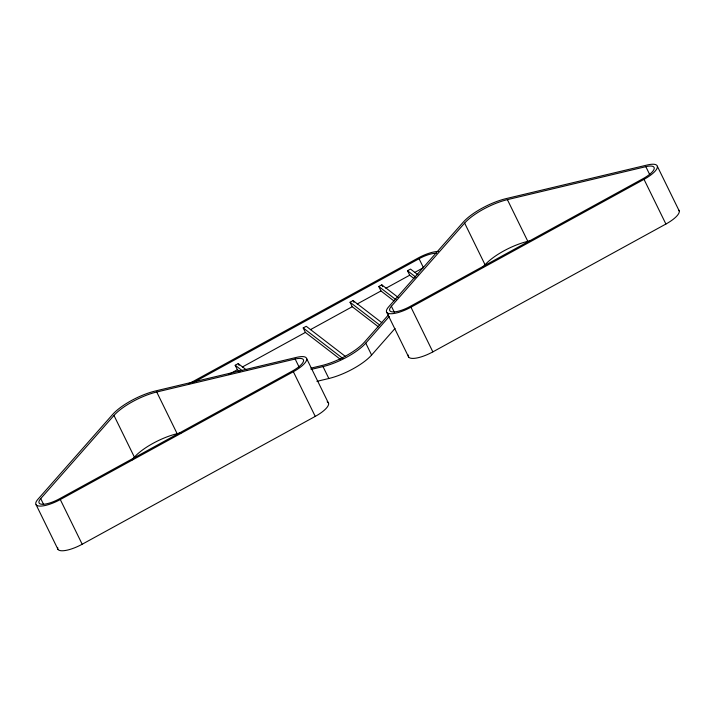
<?xml version="1.0" encoding="UTF-8"?>
<svg xmlns="http://www.w3.org/2000/svg" width="715" height="715" viewBox="0 0 715 715"><rect width="100%" height="100%" fill="white"/><g stroke="black" fill="none" stroke-linecap="round" stroke-linejoin="round"><path stroke-width="1.07" d="M40.728 498.596L113.971 415.451A34.838 10.645 -26.1 0 1 156.728 391.999L295.161 359.019A17.419 5.327 -26.1 0 1 303.509 361.129A17.419 5.327 -26.1 0 1 292.426 371.005L59.363 498.847A17.419 5.327 -26.1 0 1 42.525 504.298A17.419 5.327 -26.1 0 1 40.728 498.596L43.651 504.549M131.471 460.478L134.402 457.153A34.838 10.645 -26.1 0 1 177.15 433.701L181.476 432.673M391.4 306.235L464.643 223.098A34.838 10.645 -26.1 0 1 507.391 199.646L645.833 166.666A17.419 5.327 -26.1 0 1 654.18 168.767A17.419 5.327 -26.1 0 1 643.089 178.643L410.035 306.485A17.419 5.327 -26.1 0 1 393.196 311.937A17.419 5.327 -26.1 0 1 391.4 306.235L394.314 312.196M388.62 314.689L364.453 342.128A34.838 10.645 -26.1 0 1 321.696 365.58L310.882 368.154M311.061 369.432L323.01 366.589A34.838 10.645 -26.1 0 0 365.767 343.137L389.21 316.531M316.897 381.345L328.846 378.503A34.838 10.645 -26.1 0 0 371.603 355.051L395.046 328.444M482.875 267.285L485.074 264.791A34.838 10.645 -26.1 0 1 527.822 241.339L529.985 240.83M188.983 383.714L418.132 258.017A20.905 6.39 -26.1 0 1 438.331 251.474M193.837 382.275L419.062 258.732A17.419 5.327 -26.1 0 1 436.579 253.316M239.954 371.711L237.38 369.727L235.19 365.258L238.211 363.604L246.809 370.218M340.706 359.591L305.394 332.421L303.205 327.953L306.235 326.29L345.077 356.177M378.432 326.862L352.254 306.717L350.064 302.248L353.085 300.586L381.837 322.706M394.001 300.988L380.97 290.96L378.78 286.492L381.81 284.838L398.264 297.503M413.985 278.519L409.686 275.212L407.505 270.744L410.526 269.081L418.221 275.007M228.568 374.562L237.38 369.727M242.34 367.01L305.394 332.421M310.364 329.695L352.254 306.717M357.178 304.009L380.97 290.96M385.894 288.261L409.686 275.212M414.664 272.478L423.441 267.669L419.062 258.732M60.292 499.562L293.356 371.72A20.905 6.39 -26.1 0 0 306.663 359.868A20.905 6.39 -26.1 0 0 296.645 357.348L155.405 390.989A34.838 10.645 -26.1 0 0 112.657 414.441L37.931 499.258A20.905 6.39 -26.1 0 0 40.085 506.104A20.905 6.39 -26.1 0 0 60.292 499.562L82.18 544.24L315.244 416.398A20.905 6.39 -26.1 0 0 327.157 401.776M410.964 307.2L644.018 179.358A20.905 6.39 -26.1 0 0 657.326 167.516A20.905 6.39 -26.1 0 0 647.307 164.986L506.077 198.627A34.838 10.645 -26.1 0 0 463.329 222.079L388.603 306.905A20.905 6.39 -26.1 0 0 390.756 313.742A20.905 6.39 -26.1 0 0 410.964 307.2L432.852 351.878L665.906 224.036A20.905 6.39 -26.1 0 0 678.767 210.067M407.505 270.744L416.094 277.357M378.78 286.492L396.155 299.862M350.064 302.248L379.737 325.075M303.205 327.953L342.932 358.519M235.19 365.258L242.045 370.54M657.362 166.327L679.25 211.005M645.833 166.666L649.721 174.603M644.018 179.358L665.906 224.036M507.391 199.646L527.822 241.339M464.643 223.098L485.074 264.791M381.81 284.838L382.677 286.626M386.779 312.384L408.667 357.062M353.085 300.586L353.961 302.374M365.767 343.137L371.603 355.051M323.01 366.589L328.846 378.503M306.699 358.689L328.578 403.367M295.161 359.019L299.058 366.965M293.356 371.72L315.244 416.398M238.211 363.604L239.087 365.392M156.728 391.999L177.15 433.701M113.971 415.451L134.402 457.153M36.108 504.745L57.995 549.424M82.18 544.24A20.905 6.39 -26.1 0 1 57.709 547.44M432.852 351.878A20.905 6.39 -26.1 0 1 408.381 355.087"/></g></svg>
